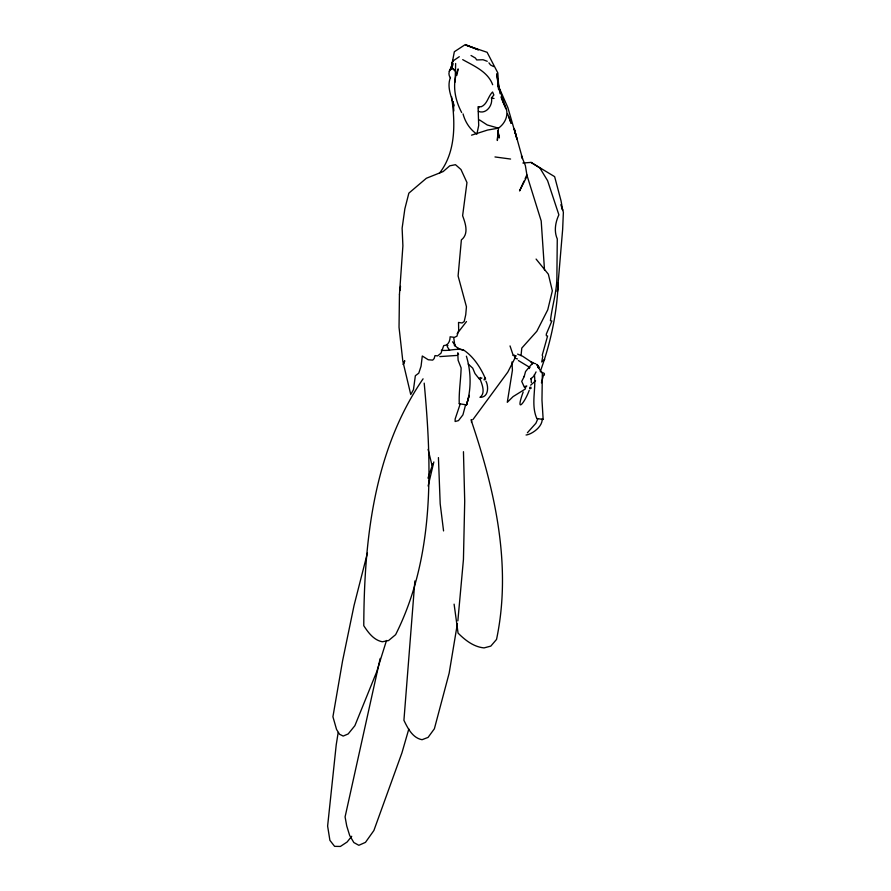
<?xml version="1.0" encoding="UTF-8"?>
<svg xmlns="http://www.w3.org/2000/svg" width="891" height="891" viewBox="0 0 891 891"><rect width="100%" height="100%" fill="white"/><g stroke="black" fill="none" stroke-linecap="round" stroke-linejoin="round"><path stroke-width="1.34" d="M453.809 110.985L453.274 102.209M455.646 63.484L455.134 82.005M542.329 374.376L541.973 400.048L543.154 419.427L541.539 419.349M438.428 457.595L440.187 503.794L443.562 530.925M505.787 108.724L503.916 104.058C509.886 112.4 506.311 122.579 498.47 128.159L497.345 140.5L498.024 131.244L499.383 137.916L497.612 130.777M414.872 580.977L403.924 720.318C407.777 728.259 412.533 737.926 422.056 739.708L428.07 737.403L434.385 728.771L449.142 673.24L457.417 623.511M465.458 405.36L462.919 414.872L458.497 420.597L455.134 421.51L455.156 418.993L460.057 404.38M521.046 355.576L521.792 348.08L536.827 331.274L547.753 309.812L552.342 290.822L548.355 274.205L536.092 259.069M450.467 77.84C447.839 74.766 448.73 70.255 451.882 67.95L452.06 62.86L453.196 60.844L459.299 56.701M471.484 422.39L471.829 419.65M399.992 290.466L400.527 286.345M452.94 60.321L450.913 69.576L454.343 51.734L465.336 44.55L478.445 49.84L465.848 45.107L487.121 52.302L497.824 72.917L498.726 86.783L507.881 107.644L517.036 139.364M543.454 375.178L541.45 382.852M338.19 732.469L336.219 744.843L327.621 826.08L329.904 840.347L334.604 846.35L340.395 846.45L347.111 842.017L351.733 836.27M479.002 106.619L478.5 108.446M450.423 77.472C446.636 87.285 451.514 96.607 453.898 106.018M457.863 620.827L463.443 559.437L464.712 501.199L463.454 451.704M456.871 75.289L458.163 68.908C451.848 83.275 454.555 99.068 461.661 112.522M380.201 658.416L345.084 816.902L346.733 825.957L349.651 835.424L353.827 842.541L358.839 845.292L365.466 842.363L373.886 830.512L401.952 752.806L408.813 729.016M403.356 364.441L404.748 360.732L403.233 364.408M428.125 486.041L433.839 461.939M367.426 553.021L354.028 605.568L342.534 661.077L332.922 716.743L336.553 729.451L339.56 734.262L343.191 736.066L348.169 733.95L354.863 725.708L376.67 671.87L386.505 640.462M540.28 371.491C550.638 343.057 557.098 313.053 558.178 282.759L557.387 291.725L562.655 229.355L563.379 212.203L561.731 207.269M514.486 355.197L515.165 358.282L517.482 358.95M465.692 404.971L466.494 404.893C471.45 389.211 471.161 371.859 466.394 356.177M455.424 71.258L451.882 67.95L453.185 63.662M427.981 478.133L432.892 463.699M542.196 419.906C541.661 427.791 531.036 434.53 526.069 435.008M523.184 391.995C515.02 414.426 524.476 403.255 529.209 390.392M459.923 403.946L459.255 403.723L466.494 404.893M537.674 419.182L535.892 423.27L527.383 432.781M524.777 387.774L524.576 386.549L526.848 386.015M449.287 71.224L451.982 65.266M524.031 181.062L519.553 190.93L527.093 176.028L525.367 165.57L521.435 155.814L522.505 158.542L514.319 129.15L516.992 139.219M525.155 178.59L526.837 174.892L541.193 220.946L544.512 270.029M536.026 371.915L533.987 376.058L530.858 378.898L531.114 378.397L531.326 382.54M531.593 364.53L532.918 363.372M537.841 367.014L538.22 366.268L538.431 368.15M515.288 357.447L507.803 372.115L473.032 419.438M423.08 378.831C373.585 450.879 364.129 540.57 363.773 625.705C368.261 632.588 373.741 640.117 382.306 641.765L388.576 640.562L395.615 634.67C434.708 556.953 432.046 467.463 424.194 383.13M439.363 173.322C456.248 151.804 455.256 122.357 451.559 96.662M457.172 333.613L466.494 321.54M529.688 388.587L529.8 387.229M544.713 359.351L541.728 361.958L542.73 356.567L542.24 355.13L547.586 336.03L546.361 335.718L546.294 334.125L551.885 320.983L550.438 320.727C552.086 305.791 557.209 290.845 556.897 275.419L557.276 238.933C553.834 231.17 555.416 222.26 558.88 214.809L547.597 180.673L539.857 167.954L531.047 162.407L522.894 163.008M485.896 381.103C488.858 386.75 488.524 397.62 479.971 397.33C485.55 393.454 482.465 384.934 479.993 379.054L481.897 378.029M484.225 379.198L484.704 378.408M530.646 385.179L535.58 380.825M531.96 363.795L525.545 371.547L524.175 376.615L524.431 376.113L521.714 381.393L524.32 387.14M478.378 111.342C486.386 114.649 493.068 104.915 491.464 97.899L493.87 95.014L492.567 92.007C488.023 96.328 487.444 104.136 481.229 106.731L478.077 106.72L478.701 125.475L476.885 134.129C469.913 129.429 465.158 121.967 463.042 113.903M525.334 388.999L513.093 396.595L507.291 402.309L512.425 370.222L511.946 361.924M543.555 375.378L544.401 374.977L544.345 373.463L540.792 371.703M530.145 388.732L531.058 388.331L530.858 387.106M480.639 377.472L479.124 378.385L480.349 379.577L479.993 379.054M484.069 379.934L485.584 379.02C480.884 368.083 473.967 357.135 463.944 350.23M471.562 135.165L487.622 130.041L498.47 128.159L487.243 124.974L479.547 119.951M456.738 355.453L439.786 356.6M526.358 386.438L525.311 387.117L525.645 387.886M497.835 128.215L498.47 128.159M534.377 374.621C536.271 389.122 530.702 404.492 536.816 418.514L543.154 419.427M463.175 349.818C455.769 348.147 448.63 351.321 441.301 350.219M494.984 156.95L510.576 159.044M510.031 345.92L513.216 355.42L516.312 355.943M514.586 355.698L513.216 355.42M491.464 97.899L494.015 98.489M537.585 418.781L536.816 418.514M534.266 363.35L535.736 363.74M530.691 361.902L533.375 362.693M517.615 354.106L522.605 356.222L531.036 361.846M471.038 55.498L475.415 58.049L476.696 59.942L483.067 59.742L487.243 61.29M493.647 66.58L490.562 64.998L488.936 62.849M463.565 350.486L457.707 348.125L458.575 348.893L454.187 344.906L455.078 345.697M462.707 59.63C473.923 65.934 487.945 71.737 492.656 84.723M518.384 360.543L530.011 367.571M531.047 162.407L554.636 176.652L561.063 200.921L562.7 210.254L560.862 204.685M484.615 377.873L485.395 378.408M451.882 67.95L455.201 70.411M452.583 341.832L455 344.906M447.082 344.951L447.928 345.708M468.22 364.029L472.731 368.161L475.003 373.607L479.313 378.987M458.564 354.484L457.751 352.803L458.119 360.309L461.126 367.916C460.825 379.922 458.765 391.75 459.255 403.723M537.05 364.452L539.278 367.292M536.75 364.742L542.151 373.34M447.171 346.554L449.565 350.208M500.965 96.93L503.448 103.044M507.536 113.669L511.122 123.314L508.906 116.955M502.234 99.569L503.515 103.1M505.297 106.619L497.713 83.554L498.626 89.701M471.005 419.806C494.828 489.95 512.091 565.518 496.532 639.426L490.818 646.109L484.058 647.902C473.711 646.933 465.169 640.195 458.063 633.1L454.098 604.143M498.347 86.438L498.715 87.674L497.746 84.4M514.319 129.15L516.156 136M528.808 366.624L529.332 368.551M428.114 449.376L431.968 465.202M453.229 101.986L453.742 105.138M498.169 84.845L496.688 73.853L500.085 93.7M453.786 338.001L454.856 345.819M399.446 294.587L399.034 327.264L402.821 361.145L410.74 394.479L413.457 389.69L415.351 375.735L418.77 373.173L421.064 366.19L422.289 355.999L428.237 359.752L432.692 360.12L434.151 358.572L434.986 355.609L437.648 355.888L440.978 353.215L443.729 345.608C448.385 345.73 450.133 340.652 450.122 336.787L454.388 337.366L456.938 336.197L458.687 330.338L458.531 322.431L462.095 322.988L464.211 321.506L465.737 314.735L466.439 306.794L458.097 275.965L461.371 239.902C469.1 233.854 465.414 223.351 462.618 215.722L466.962 182.544L460.981 169.524L455.479 164.69L449.755 165.826L443.139 171.562L426.355 178.267L408.858 193.147L404.87 208.761L402.119 228.196L402.899 245.805L399.446 294.587M469.223 395.448L466.45 405.004L469.223 395.448"/></g></svg>
